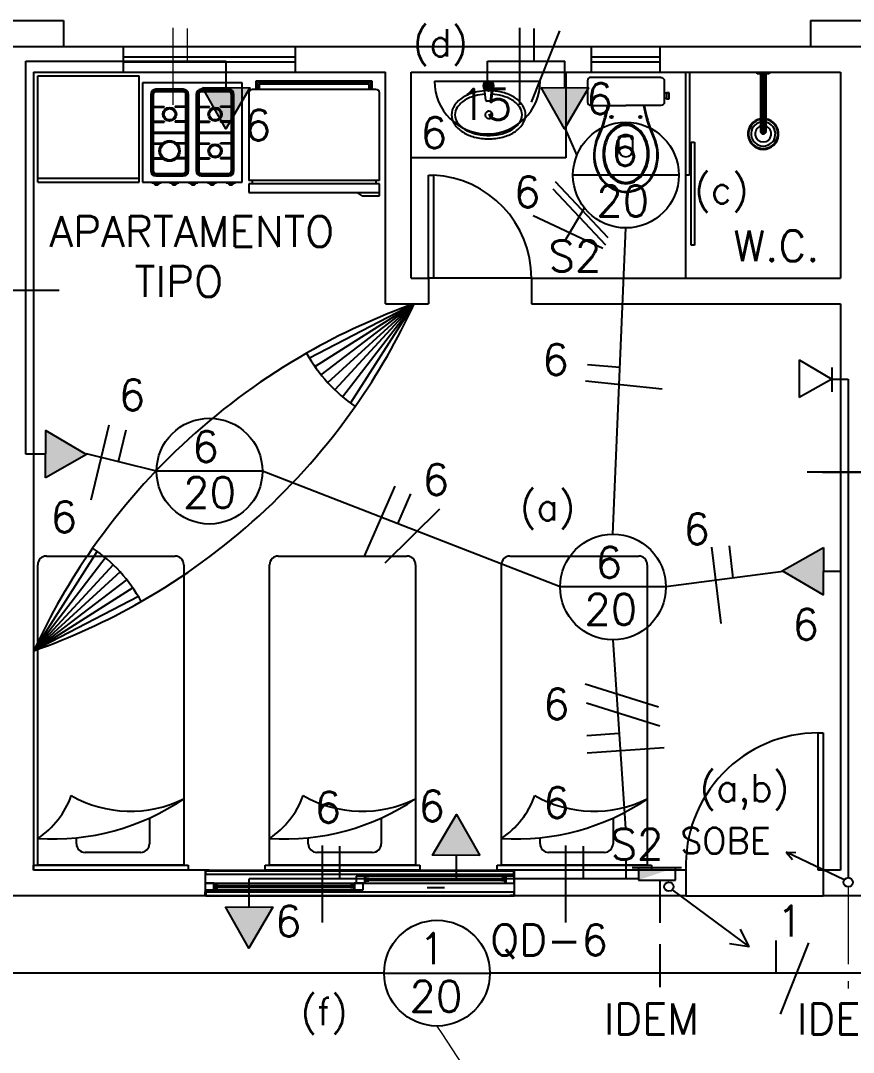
# Model space of a CAD drawing. Extents: x 1.6 to 100.8, y -3.3 to 55.9.
# Drawn here: x 71.61 to 76.46, y 43.85 to 49.86 of the extents above; entities that cross this region are included whole.
import ezdxf

# ---------------------------------------------------------------- set-up
doc = ezdxf.new("R2010")
doc.units = 0
doc.header["$MEASUREMENT"] = 0
doc.linetypes.add('CENTER2', pattern=[1.125, 0.75, -0.125, 0.125, -0.125])
doc.linetypes.add('HIDDEN', pattern=[0.375, 0.25, -0.125])
doc.layers.get('0').update_dxf_attribs({"linetype": 'CONTINUOUS'})
for name, color, linetype in [('2-MATERIAIS', 2, 'CONTINUOUS'), ('FIACAO', 6, 'CONTINUOUS'), ('QUADROS', 30, 'CONTINUOUS'), ('Texto', 2, 'CONTINUOUS'), ('Tub_Eletr_parede', 3, 'CONTINUOUS'), ('Tub_Eletr_piso', 3, 'HIDDEN'), ('Tub_Tel_parede', 230, 'CONTINUOUS'), ('Tub_Tel_piso', 230, 'HIDDEN')]:
    doc.layers.add(name, color=color, linetype=linetype)
doc.styles.add('ROMANS', font='romans.shx')
doc.styles.add('TXT_TEXTO', font='ROMANS.shx')

# ---------------------------------------------------------------- blocks, each defined once
blk = doc.blocks.new('QF')
at = {"layer": 'QUADROS'}
for p, q in [((0.05, 0.2), (0.05, -0.2)), ((-0.05, -0.15), (-0.05, 0.15)), ((-0.05, 0.15), (0.05, 0.15)), ((0.05, -0.15), (-0.05, -0.15))]:
    blk.add_line(p, q, dxfattribs=at)
blk.add_solid([(-0.05, -0.15), (0.05, 0.15), (0.05, -0.15)], dxfattribs=at)

msp = doc.modelspace()

# ---------------------------------------------------------------- linework, layer by layer
at = {"color": 8, "linetype": 'Continuous', "ltscale": 0.5}
for p, q in [((71.3561, 49.8569), (71.8561, 49.8569)), ((71.8561, 49.8569), (71.8561, 49.7069)), ((76.2061, 49.8569), (76.2061, 49.7069)), ((76.2061, 49.8569), (76.7061, 49.8569)), ((70.8564, 49.7069), (72.2061, 49.7069)), ((72.2061, 49.7069), (73.2061, 49.7069)), ((72.2061, 49.5569), (72.2061, 49.7069)), ((73.2061, 49.7069), (74.9311, 49.7069)), ((73.2061, 49.5569), (73.2061, 49.7069)), ((74.9311, 49.7069), (75.3311, 49.7069)), ((74.9311, 49.5569), (74.9311, 49.7069)), ((75.3311, 49.7069), (77.5811, 49.7069)), ((75.3311, 49.5569), (75.3311, 49.7069)), ((72.2061, 49.6469), (73.2061, 49.6469)), ((72.2061, 49.6169), (73.2061, 49.6169)), ((74.9311, 49.6469), (75.3311, 49.6469)), ((74.9311, 49.6169), (75.3311, 49.6169)), ((71.6811, 49.5569), (71.6811, 44.9069)), ((71.6811, 49.5569), (72.2061, 49.5569)), ((71.7064, 49.5361), (72.2963, 49.5361)), ((71.7064, 48.9149), (71.7064, 49.5361)), ((72.2061, 49.5569), (73.2061, 49.5569)), ((72.2963, 48.9149), (72.2963, 49.5361)), ((73.2061, 49.5569), (73.7311, 49.5569)), ((73.7311, 48.2069), (73.7311, 49.5569)), ((73.8811, 49.5569), (74.9311, 49.5569)), ((73.8811, 48.3569), (73.8811, 49.5569)), ((73.8811, 49.0569), (73.8811, 49.5569)), ((73.8811, 49.5569), (74.7811, 49.5569)), ((74.7811, 49.5569), (74.7811, 49.0569)), ((74.9311, 49.5569), (75.3311, 49.5569)), ((75.3311, 49.5569), (76.3811, 49.5569)), ((75.4811, 48.3569), (75.4811, 49.5569)), ((75.4811, 48.9569), (75.4811, 49.5569)), ((75.4811, 49.5569), (75.5011, 49.5569)), ((75.5011, 49.5569), (75.5011, 48.9569)), ((75.8961, 49.5469), (75.8961, 49.5569)), ((75.8961, 49.5569), (75.9661, 49.5569)), ((75.9661, 49.5469), (75.8961, 49.5469)), ((75.8975, 49.5469), (75.8975, 49.5569)), ((75.9001, 49.5469), (75.9001, 49.5569)), ((75.9045, 49.5469), (75.9045, 49.5569)), ((75.9115, 49.5469), (75.9115, 49.5569)), ((75.9161, 49.5469), (75.9161, 49.2119)), ((75.9168, 49.5469), (75.9168, 49.2073)), ((75.9184, 49.5469), (75.9184, 49.204)), ((75.9215, 49.5469), (75.9215, 49.2004)), ((75.9225, 49.5469), (75.9225, 49.5569)), ((75.9267, 49.5469), (75.9267, 49.1976)), ((75.9355, 49.5469), (75.9355, 49.1976)), ((75.9397, 49.5469), (75.9397, 49.5569)), ((75.9407, 49.5469), (75.9407, 49.2004)), ((75.9438, 49.5469), (75.9438, 49.204)), ((75.9454, 49.5469), (75.9454, 49.2073)), ((75.9461, 49.5469), (75.9461, 49.2119)), ((75.9507, 49.5469), (75.9507, 49.5569)), ((75.9577, 49.5469), (75.9577, 49.5569)), ((75.9621, 49.5469), (75.9621, 49.5569)), ((75.9647, 49.5469), (75.9647, 49.5569)), ((75.9661, 49.5569), (75.9661, 49.5469)), ((76.3811, 49.5569), (76.3811, 48.3569)), ((72.316, 49.4952, 0.4), (72.316, 48.9152, 0.4)), ((72.896, 49.4952, 0.4), (72.316, 49.4952, 0.4)), ((72.896, 48.9152, 0.4), (72.896, 49.4952, 0.4)), ((73.6543, 49.5051, -0.1), (72.9766, 49.5051, -0.1)), ((72.9766, 49.5051, -0.1), (72.9766, 49.4562, -0.1)), ((73.6454, 49.4962, -0.1), (72.9854, 49.4962, -0.1)), ((72.9854, 49.4962, -0.1), (72.9854, 49.4562, -0.1)), ((73.6354, 49.4861, -0.1), (72.9955, 49.4861, -0.1)), ((72.9955, 49.4861, -0.1), (72.9955, 49.4562, -0.1)), ((73.6354, 49.4562, -0.1), (73.6354, 49.4861, -0.1)), ((73.6454, 49.4562, -0.1), (73.6454, 49.4962, -0.1)), ((73.6543, 49.4562, -0.1), (73.6543, 49.5051, -0.1)), ((74.9096, 49.514), (74.9081, 49.5061)), ((74.9081, 49.5061), (74.9081, 49.3823)), ((74.9138, 49.5204), (74.9096, 49.514)), ((74.9196, 49.5247), (74.9138, 49.5204)), ((74.9274, 49.5262), (74.9196, 49.5247)), ((75.3348, 49.5262), (74.9274, 49.5262)), ((74.9274, 49.5262), (74.9274, 49.5262)), ((75.3348, 49.5262), (75.3348, 49.5262)), ((75.3348, 49.5262), (75.3426, 49.5247)), ((75.3426, 49.5247), (75.3491, 49.5204)), ((75.3491, 49.5204), (75.3534, 49.514)), ((75.3534, 49.514), (75.3548, 49.5061)), ((75.3548, 49.5061), (75.3548, 49.3823)), ((72.3635, 49.4269, 0.4), (72.3635, 48.9819, 0.4)), ((72.3735, 49.4269, 0.4), (72.3735, 48.9819, 0.4)), ((72.3785, 49.4269, 0.4), (72.3785, 48.9819, 0.4)), ((72.5535, 49.4569, 0.4), (72.3935, 49.4569, 0.4)), ((72.5535, 49.4469, 0.4), (72.3935, 49.4469, 0.4)), ((72.5535, 49.4419, 0.4), (72.3935, 49.4419, 0.4)), ((72.5685, 48.9819, 0.4), (72.5685, 49.4269, 0.4)), ((72.5735, 48.9819, 0.4), (72.5735, 49.4269, 0.4)), ((72.5835, 48.9819, 0.4), (72.5835, 49.4269, 0.4)), ((72.6285, 49.4269, 0.4), (72.6285, 48.9819, 0.4)), ((72.6385, 49.4269, 0.4), (72.6385, 48.9819, 0.4)), ((72.6435, 49.4269, 0.4), (72.6435, 48.9819, 0.4)), ((72.8185, 49.4569, 0.4), (72.6585, 49.4569, 0.4)), ((72.8185, 49.4469, 0.4), (72.6585, 49.4469, 0.4)), ((72.8185, 49.4419, 0.4), (72.6585, 49.4419, 0.4)), ((72.8335, 48.9819, 0.4), (72.8335, 49.4269, 0.4)), ((72.8385, 48.9819, 0.4), (72.8385, 49.4269, 0.4)), ((72.8485, 48.9819, 0.4), (72.8485, 49.4269, 0.4)), ((72.9354, 49.4362), (72.9354, 48.9262)), ((73.6754, 49.4562), (72.9554, 49.4562)), ((73.6954, 48.9262), (73.6954, 49.4362)), ((74.3154, 49.3944), (74.3071, 49.459)), ((74.3564, 49.4608), (74.3467, 49.3942)), ((75.3677, 49.4338), (75.3548, 49.4338)), ((75.3827, 49.4367), (75.3677, 49.4367)), ((75.3677, 49.4367), (75.3677, 49.4338)), ((75.3677, 49.4338), (75.3677, 49.4038)), ((75.3827, 49.4188), (75.3827, 49.4367)), ((75.3827, 49.4009), (75.3827, 49.4188)), ((72.3785, 49.3569, 0.4), (72.4411, 49.3569, 0.4)), ((72.4411, 49.3519, 0.4), (72.4411, 49.3569, 0.4)), ((72.5058, 49.3519, 0.4), (72.5058, 49.3569, 0.4)), ((72.5685, 49.3569, 0.4), (72.5058, 49.3569, 0.4)), ((72.6435, 49.3569, 0.4), (72.7061, 49.3569, 0.4)), ((72.7061, 49.3519, 0.4), (72.7061, 49.3569, 0.4)), ((72.7708, 49.3519, 0.4), (72.7708, 49.3569, 0.4)), ((72.8335, 49.3569, 0.4), (72.7708, 49.3569, 0.4)), ((74.3388, 49.387), (74.3234, 49.3869)), ((74.9081, 49.3823), (74.9081, 49.3823)), ((74.9081, 49.3823), (74.9096, 49.3744)), ((74.9096, 49.3744), (74.9138, 49.368)), ((74.9138, 49.368), (74.9196, 49.3637)), ((74.9196, 49.3637), (74.9274, 49.3622)), ((74.9274, 49.3622), (75.1315, 49.3622)), ((75.0291, 49.3615), (75.0293, 49.3622)), ((75.0291, 49.3615), (75.0291, 49.3615)), ((75.3348, 49.3622), (75.1315, 49.3622)), ((75.2338, 49.3615), (75.2336, 49.3622)), ((75.2338, 49.3615), (75.2338, 49.3615)), ((75.3426, 49.3637), (75.3348, 49.3622)), ((75.3491, 49.368), (75.3426, 49.3637)), ((75.3534, 49.3744), (75.3491, 49.368)), ((75.3548, 49.3823), (75.3534, 49.3744)), ((75.3677, 49.4038), (75.3548, 49.4038)), ((75.3548, 49.3823), (75.3548, 49.3823)), ((75.3677, 49.4009), (75.3677, 49.4038)), ((75.3677, 49.4009), (75.3827, 49.4009)), ((72.3785, 49.3519, 0.4), (72.4411, 49.3519, 0.4)), ((72.5685, 49.3519, 0.4), (72.5058, 49.3519, 0.4)), ((72.6435, 49.3519, 0.4), (72.7061, 49.3519, 0.4)), ((72.8335, 49.3519, 0.4), (72.7708, 49.3519, 0.4)), ((72.3785, 49.2705, 0.4), (72.4411, 49.2705, 0.4)), ((72.3785, 49.2655, 0.4), (72.4411, 49.2655, 0.4)), ((72.4411, 49.2705, 0.4), (72.4411, 49.2655, 0.4)), ((72.5685, 49.2705, 0.4), (72.5058, 49.2705, 0.4)), ((72.5058, 49.2705, 0.4), (72.5058, 49.2655, 0.4)), ((72.5685, 49.2655, 0.4), (72.5058, 49.2655, 0.4)), ((72.6435, 49.2705, 0.4), (72.7061, 49.2705, 0.4)), ((72.6435, 49.2655, 0.4), (72.7061, 49.2655, 0.4)), ((72.7061, 49.2705, 0.4), (72.7061, 49.2655, 0.4)), ((72.7708, 49.2705, 0.4), (72.7708, 49.2655, 0.4)), ((72.8335, 49.2705, 0.4), (72.7708, 49.2705, 0.4)), ((72.8335, 49.2655, 0.4), (72.7708, 49.2655, 0.4)), ((72.3785, 49.2069, 0.4), (72.5685, 49.2069, 0.4)), ((72.3785, 49.2019, 0.4), (72.5685, 49.2019, 0.4)), ((72.6435, 49.2069, 0.4), (72.8335, 49.2069, 0.4)), ((72.6435, 49.2019, 0.4), (72.8335, 49.2019, 0.4)), ((75.0907, 49.1038), (75.0907, 49.1811)), ((75.0907, 49.1811), (75.1315, 49.1811)), ((75.1715, 49.1811), (75.1307, 49.1811)), ((75.1715, 49.1038), (75.1715, 49.1811)), ((72.3785, 49.1434, 0.4), (72.4411, 49.1434, 0.4)), ((72.3785, 49.1384, 0.4), (72.4411, 49.1384, 0.4)), ((72.4411, 49.1384, 0.4), (72.4411, 49.1434, 0.4)), ((72.5058, 49.1384, 0.4), (72.5058, 49.1434, 0.4)), ((72.5685, 49.1434, 0.4), (72.5058, 49.1434, 0.4)), ((72.5685, 49.1384, 0.4), (72.5058, 49.1384, 0.4)), ((72.6435, 49.1434, 0.4), (72.7061, 49.1434, 0.4)), ((72.6435, 49.1384, 0.4), (72.7061, 49.1384, 0.4)), ((72.7061, 49.1384, 0.4), (72.7061, 49.1434, 0.4)), ((72.7708, 49.1384, 0.4), (72.7708, 49.1434, 0.4)), ((72.8335, 49.1434, 0.4), (72.7708, 49.1434, 0.4)), ((72.8335, 49.1384, 0.4), (72.7708, 49.1384, 0.4)), ((75.5111, 48.5481), (75.5111, 49.1481)), ((75.5111, 49.1481), (75.5311, 49.1481)), ((75.5311, 49.1481), (75.5311, 48.5481)), ((72.3785, 49.0569, 0.4), (72.4411, 49.0569, 0.4)), ((72.4411, 49.0569, 0.4), (72.4411, 49.0519, 0.4)), ((72.5685, 49.0569, 0.4), (72.5058, 49.0569, 0.4)), ((72.5058, 49.0569, 0.4), (72.5058, 49.0519, 0.4)), ((72.6435, 49.0569, 0.4), (72.7061, 49.0569, 0.4)), ((72.7061, 49.0569, 0.4), (72.7061, 49.0519, 0.4)), ((72.7708, 49.0569, 0.4), (72.7708, 49.0519, 0.4)), ((72.8335, 49.0569, 0.4), (72.7708, 49.0569, 0.4)), ((74.7811, 49.0569), (73.8811, 49.0569)), ((72.3785, 49.0519, 0.4), (72.4411, 49.0519, 0.4)), ((72.5685, 49.0519, 0.4), (72.5058, 49.0519, 0.4)), ((72.6435, 49.0519, 0.4), (72.7061, 49.0519, 0.4)), ((72.8335, 49.0519, 0.4), (72.7708, 49.0519, 0.4)), ((71.7064, 48.9387), (72.2963, 48.9387)), ((72.3935, 48.9669, 0.4), (72.5535, 48.9669, 0.4)), ((72.3935, 48.9619, 0.4), (72.5535, 48.9619, 0.4)), ((72.3935, 48.9519, 0.4), (72.5535, 48.9519, 0.4)), ((72.6585, 48.9669, 0.4), (72.8185, 48.9669, 0.4)), ((72.6585, 48.9619, 0.4), (72.8185, 48.9619, 0.4)), ((72.6585, 48.9519, 0.4), (72.8185, 48.9519, 0.4)), ((73.9811, 48.3569), (73.9811, 48.9569)), ((73.9811, 48.9569), (74.0111, 48.9569)), ((74.0111, 48.9569), (74.0111, 48.3569)), ((75.5011, 48.9569), (75.4811, 48.9569)), ((71.7064, 48.9149), (72.2963, 48.9149)), ((72.316, 48.9152, 0.4), (72.896, 48.9152, 0.4)), ((72.3708, 48.911, 0.4), (72.4247, 48.911, 0.4)), ((72.3812, 48.9088, 0.4), (72.3901, 48.8999, 0.4)), ((72.4143, 48.9088, 0.4), (72.3812, 48.9088, 0.4)), ((72.3901, 48.8999, 0.4), (72.4056, 48.8999, 0.4)), ((72.4056, 48.8999, 0.4), (72.4143, 48.9088, 0.4)), ((72.4736, 48.911, 0.4), (72.5274, 48.911, 0.4)), ((72.4839, 48.9088, 0.4), (72.4929, 48.8999, 0.4)), ((72.517, 48.9088, 0.4), (72.4839, 48.9088, 0.4)), ((72.4929, 48.8999, 0.4), (72.5084, 48.8999, 0.4)), ((72.5084, 48.8999, 0.4), (72.517, 48.9088, 0.4)), ((72.5836, 48.911, 0.4), (72.6374, 48.911, 0.4)), ((72.5939, 48.9088, 0.4), (72.6029, 48.8999, 0.4)), ((72.627, 48.9088, 0.4), (72.5939, 48.9088, 0.4)), ((72.6029, 48.8999, 0.4), (72.6184, 48.8999, 0.4)), ((72.6184, 48.8999, 0.4), (72.627, 48.9088, 0.4)), ((72.6936, 48.911, 0.4), (72.7474, 48.911, 0.4)), ((72.7039, 48.9088, 0.4), (72.7129, 48.8999, 0.4)), ((72.737, 48.9088, 0.4), (72.7039, 48.9088, 0.4)), ((72.7129, 48.8999, 0.4), (72.7284, 48.8999, 0.4)), ((72.7284, 48.8999, 0.4), (72.737, 48.9088, 0.4)), ((72.8036, 48.911, 0.4), (72.8574, 48.911, 0.4)), ((72.8139, 48.9088, 0.4), (72.8229, 48.8999, 0.4)), ((72.847, 48.9088, 0.4), (72.8139, 48.9088, 0.4)), ((72.8229, 48.8999, 0.4), (72.8384, 48.8999, 0.4)), ((72.8384, 48.8999, 0.4), (72.847, 48.9088, 0.4)), ((73.6954, 48.9262), (72.9354, 48.9262)), ((73.6954, 48.9062), (72.9354, 48.9062)), ((72.9354, 48.9062), (72.9354, 48.8562)), ((72.9554, 48.9262), (72.9554, 48.9062)), ((73.6754, 48.9262), (73.6754, 48.9062)), ((73.6954, 48.8362), (73.6954, 48.9062)), ((72.9354, 48.8562), (73.6954, 48.8562)), ((73.5954, 48.8362), (73.5654, 48.8562)), ((73.5954, 48.8362), (73.6954, 48.8362)), ((75.5311, 48.5481), (75.5111, 48.5481)), ((73.8811, 48.3569), (73.9811, 48.3569)), ((74.5811, 48.3569), (73.9811, 48.3569)), ((73.9811, 48.3569), (73.9811, 48.2069)), ((74.0111, 48.3569), (73.9811, 48.3569)), ((74.5811, 48.3569), (76.3811, 48.3569)), ((74.5811, 48.3569), (74.5811, 48.2069)), ((73.8984, 48.2069), (73.2886, 47.8912)), ((73.8984, 48.2069), (73.3212, 47.841)), ((73.3562, 47.7927), (73.8984, 48.2069)), ((73.3948, 47.7475), (73.8984, 48.2069)), ((73.8984, 48.2069), (73.4367, 47.7053)), ((73.4807, 47.6651), (73.8984, 48.2069)), ((73.5279, 47.6282), (73.8984, 48.2069)), ((73.7311, 48.2069), (73.9811, 48.2069)), ((74.5811, 48.2069), (76.3811, 48.2069)), ((76.3811, 48.2069), (76.3811, 44.9069)), ((71.6821, 46.185), (72.0523, 46.7633)), ((71.6821, 46.185), (72.0993, 46.7262)), ((71.7561, 46.7369), (72.5061, 46.7369)), ((73.1061, 46.7369), (73.8561, 46.7369)), ((74.4561, 46.7369), (75.2061, 46.7369)), ((72.1442, 46.687), (71.6821, 46.185)), ((71.7061, 44.9369), (71.7061, 46.6869)), ((72.5561, 46.6869), (72.5561, 44.9369)), ((73.0561, 44.9369), (73.0561, 46.6869)), ((73.9061, 46.6869), (73.9061, 44.9369)), ((74.4061, 44.9369), (74.4061, 46.6869)), ((75.2561, 46.6869), (75.2561, 44.9369)), ((72.1857, 46.6444), (71.6821, 46.185)), ((71.6821, 46.185), (72.2238, 46.5988)), ((72.2599, 46.5513), (71.6821, 46.185)), ((72.2923, 46.5009), (71.6821, 46.185)), ((76.2511, 44.9069), (76.2511, 45.7069)), ((76.2511, 45.7069), (76.2811, 45.7069)), ((76.2811, 45.7069), (76.2811, 44.9069)), ((72.3562, 45.2039), (72.3562, 45.0608)), ((73.7062, 45.2039), (73.7062, 45.0608)), ((75.0562, 45.2039), (75.0562, 45.0608)), ((71.9313, 45.0608), (71.9313, 45.0962)), ((73.2813, 45.0608), (73.2813, 45.0962)), ((74.6313, 45.0608), (74.6313, 45.0962)), ((72.3062, 45.0108), (71.9813, 45.0108)), ((73.6562, 45.0108), (73.3313, 45.0108)), ((75.0062, 45.0108), (74.6813, 45.0108)), ((71.6811, 44.9069), (71.6811, 44.9369)), ((71.6811, 44.9369), (72.5811, 44.9369)), ((72.6811, 44.9069), (71.6811, 44.9069)), ((72.5811, 44.9069), (71.6811, 44.9069)), ((72.5561, 44.9369), (71.7061, 44.9369)), ((72.5811, 44.9369), (72.5811, 44.9069)), ((72.6811, 44.9069), (72.6811, 44.7569)), ((72.6811, 44.9069), (74.4781, 44.9069)), ((72.7041, 44.9069), (72.6811, 44.9069)), ((72.6811, 44.9069), (72.6811, 44.8839)), ((72.7041, 44.9039), (72.7041, 44.9069)), ((73.0311, 44.9069), (73.0311, 44.9369)), ((73.0311, 44.9369), (73.9311, 44.9369)), ((73.9311, 44.9069), (73.0311, 44.9069)), ((73.9061, 44.9369), (73.0561, 44.9369)), ((73.9311, 44.9369), (73.9311, 44.9069)), ((74.3811, 44.9069), (74.3811, 44.9369)), ((74.3811, 44.9369), (75.2811, 44.9369)), ((75.2811, 44.9069), (74.3811, 44.9069)), ((75.2561, 44.9369), (74.4061, 44.9369)), ((74.4581, 44.9039), (74.4581, 44.9069)), ((74.4581, 44.9069), (74.4811, 44.9069)), ((75.4811, 44.9069), (74.4811, 44.9069)), ((74.4811, 44.9069), (74.4811, 44.7569)), ((74.4811, 44.9069), (74.4811, 44.8839)), ((75.2811, 44.9369), (75.2811, 44.9069)), ((75.4811, 44.9069), (75.4811, 44.7569)), ((76.2811, 44.9069), (76.2511, 44.9069)), ((76.2811, 44.9069), (76.2811, 44.7569)), ((76.3811, 44.9069), (76.2811, 44.9069)), ((72.6811, 44.8839), (72.6841, 44.8839)), ((72.6841, 44.9039), (74.4781, 44.9039)), ((72.6841, 44.8839), (72.6841, 44.9039)), ((72.6841, 44.9039), (72.7041, 44.9039)), ((72.6841, 44.8839), (74.4781, 44.8839)), ((73.1615, 44.8577), (73.2115, 44.8577)), ((73.2115, 44.8577), (73.2615, 44.8577)), ((74.4811, 44.8719), (73.5611, 44.8719)), ((73.6111, 44.8719), (73.5611, 44.8719)), ((73.5611, 44.8719), (73.5611, 44.8319)), ((73.6111, 44.8719), (73.6141, 44.8719)), ((73.6111, 44.8569), (73.6111, 44.8719)), ((73.6111, 44.8319), (73.6111, 44.8719)), ((73.6341, 44.8569), (73.6111, 44.8569)), ((73.6111, 44.8469), (73.6111, 44.8569)), ((73.6111, 44.8569), (74.4311, 44.8569)), ((73.6341, 44.8469), (73.6111, 44.8469)), ((73.6111, 44.8469), (73.6111, 44.8319)), ((74.4311, 44.8469), (73.6111, 44.8469)), ((73.6141, 44.8719), (73.6141, 44.8599)), ((73.6141, 44.8599), (73.6341, 44.8599)), ((73.6341, 44.8599), (73.6341, 44.8569)), ((73.6341, 44.8439), (73.6341, 44.8469)), ((74.4281, 44.8599), (74.4081, 44.8599)), ((74.4081, 44.8599), (74.4081, 44.8569)), ((74.4081, 44.8569), (74.4311, 44.8569)), ((74.4081, 44.8439), (74.4081, 44.8469)), ((74.4081, 44.8469), (74.4311, 44.8469)), ((74.4311, 44.8719), (74.4281, 44.8719)), ((74.4281, 44.8719), (74.4281, 44.8599)), ((74.4311, 44.8569), (74.4311, 44.8719)), ((74.4811, 44.8719), (74.4311, 44.8719)), ((74.4311, 44.8719), (74.4311, 44.8319)), ((74.4311, 44.8569), (74.4311, 44.8469)), ((74.4311, 44.8469), (74.4311, 44.8319)), ((74.4781, 44.9039), (74.4581, 44.9039)), ((74.4781, 44.8839), (74.4781, 44.9039)), ((74.4811, 44.8839), (74.4781, 44.8839)), ((74.4811, 44.8319), (74.4811, 44.8719)), ((72.6811, 44.8319), (74.4811, 44.8319)), ((72.7311, 44.8319), (72.6811, 44.8319)), ((72.6811, 44.8319), (72.6811, 44.7919)), ((72.6811, 44.7919), (73.6011, 44.7919)), ((72.6811, 44.7919), (72.7311, 44.7919)), ((72.7311, 44.8319), (72.7341, 44.8319)), ((72.7311, 44.8169), (72.7311, 44.8319)), ((72.7311, 44.7919), (72.7311, 44.8319)), ((72.7311, 44.8069), (72.7311, 44.8169)), ((72.7311, 44.8169), (73.5511, 44.8169)), ((72.7541, 44.8169), (72.7311, 44.8169)), ((73.5511, 44.8069), (72.7311, 44.8069)), ((72.7541, 44.8069), (72.7311, 44.8069)), ((72.7311, 44.8069), (72.7311, 44.7919)), ((72.7311, 44.7919), (72.7341, 44.7919)), ((72.7341, 44.8319), (72.7341, 44.8199)), ((72.7341, 44.8199), (72.7541, 44.8199)), ((72.7341, 44.7919), (72.7341, 44.8039)), ((72.7341, 44.8039), (72.7541, 44.8039)), ((72.7541, 44.8199), (72.7541, 44.8169)), ((72.7541, 44.8039), (72.7541, 44.8069)), ((73.5481, 44.8199), (73.5281, 44.8199)), ((73.5281, 44.8199), (73.5281, 44.8169)), ((73.5281, 44.8169), (73.5511, 44.8169)), ((73.5281, 44.8039), (73.5281, 44.8069)), ((73.5281, 44.8069), (73.5511, 44.8069)), ((73.5481, 44.8039), (73.5281, 44.8039)), ((73.5511, 44.8319), (73.5481, 44.8319)), ((73.5481, 44.8319), (73.5481, 44.8199)), ((73.5481, 44.7919), (73.5481, 44.8039)), ((73.5511, 44.7919), (73.5481, 44.7919)), ((73.5511, 44.8169), (73.5511, 44.8319)), ((73.6011, 44.8319), (73.5511, 44.8319)), ((73.5511, 44.8319), (73.5511, 44.7919)), ((73.5511, 44.8169), (73.5511, 44.8069)), ((73.5511, 44.8069), (73.5511, 44.7919)), ((73.5511, 44.7919), (73.6011, 44.7919)), ((73.5611, 44.8319), (73.6111, 44.8319)), ((73.6011, 44.7919), (73.6011, 44.8319)), ((73.6111, 44.8319), (73.6141, 44.8319)), ((73.6141, 44.8319), (73.6141, 44.8439)), ((73.6141, 44.8439), (73.6341, 44.8439)), ((74.0247, 44.805), (73.9747, 44.805)), ((74.0747, 44.805), (74.0247, 44.805)), ((74.4281, 44.8439), (74.4081, 44.8439)), ((74.4281, 44.8319), (74.4281, 44.8439)), ((74.4311, 44.8319), (74.4281, 44.8319)), ((74.4311, 44.8319), (74.4811, 44.8319)), ((72.6811, 44.7569), (70.5311, 44.7569)), ((72.6811, 44.7799), (72.6841, 44.7799)), ((72.6811, 44.7569), (72.6811, 44.7799)), ((72.7041, 44.7569), (72.6811, 44.7569)), ((72.6841, 44.7799), (74.4781, 44.7799)), ((72.6841, 44.7799), (72.6841, 44.7599)), ((72.6841, 44.7599), (74.4781, 44.7599)), ((72.6841, 44.7599), (72.7041, 44.7599)), ((72.6841, 44.7569), (74.4781, 44.7569)), ((72.7041, 44.7599), (72.7041, 44.7569)), ((74.4781, 44.7599), (74.4581, 44.7599)), ((74.4581, 44.7599), (74.4581, 44.7569)), ((74.4581, 44.7569), (74.4811, 44.7569)), ((74.4811, 44.7799), (74.4781, 44.7799)), ((74.4781, 44.7799), (74.4781, 44.7599)), ((74.4811, 44.7569), (74.4811, 44.7799)), ((75.4811, 44.7569), (74.4811, 44.7569)), ((75.4811, 44.7569), (76.2811, 44.7569)), ((76.6311, 44.7569), (76.2811, 44.7569))]:
    msp.add_line(p, q, dxfattribs=at)
for centre, radius in [((74.3311, 49.4769), 0.03), ((74.3311, 49.4769), 0.0261), ((74.3311, 49.4769), 0.0151), ((74.3311, 49.4769), 0.00444), ((72.4735, 49.3112, 0.4), 0.04), ((72.4735, 49.3112, 0.4), 0.033), ((72.7385, 49.3112, 0.4), 0.04), ((72.7385, 49.3112, 0.4), 0.033), ((75.047, 49.2953), 0.00752), ((75.2152, 49.2953), 0.00752), ((72.4735, 49.0976, 0.4), 0.06), ((72.4735, 49.0976, 0.4), 0.053), ((72.7385, 49.0976, 0.4), 0.04), ((72.7385, 49.0976, 0.4), 0.033)]:
    msp.add_circle(centre, radius, dxfattribs=at)
for centre, radius, start, end in [((74.305, 49.492), 0.0151, 270, 30), ((74.305, 49.4619), 0.0151, 330, 90), ((74.3311, 49.507), 0.0151, 210, 330), ((74.3572, 49.492), 0.0151, 150, 270), ((74.3572, 49.4619), 0.0151, 90, 210), ((72.3935, 49.4269, 0.4), 0.03, 90, 180), ((72.3935, 49.4269, 0.4), 0.02, 90, 180), ((72.3935, 49.4269, 0.4), 0.015, 90, 180), ((72.5535, 49.4269, 0.4), 0.03, 0, 90), ((72.5535, 49.4269, 0.4), 0.02, 0, 90), ((72.5535, 49.4269, 0.4), 0.015, 0, 90), ((72.6585, 49.4269, 0.4), 0.03, 90, 180), ((72.6585, 49.4269, 0.4), 0.02, 90, 180), ((72.6585, 49.4269, 0.4), 0.015, 90, 180), ((72.8185, 49.4269, 0.4), 0.03, 0, 90), ((72.8185, 49.4269, 0.4), 0.02, 360, 90), ((72.8185, 49.4269, 0.4), 0.015, 360, 90), ((72.9554, 49.4362), 0.02, 90, 180), ((73.6754, 49.4362), 0.02, 0, 90), ((74.3066, 49.208), 0.2372, 104.24882, 121.51159), ((74.3066, 49.208), 0.2172, 104.24882, 121.51159), ((74.3339, 49.0986), 0.3499, 94.15409, 104.16286), ((74.3315, 49.1103), 0.318, 93.66521, 104.24882), ((74.3311, 49.4468), 0.0151, 30, 150), ((74.3265, 49.0864), 0.3423, 75.93128, 85.79519), ((74.3292, 49.0995), 0.3489, 75.83067, 85.84987), ((74.3563, 49.208), 0.2172, 58.48841, 75.75118), ((74.3563, 49.208), 0.2372, 58.48841, 75.75118), ((74.2116, 49.3083), 0.0957, 145.95593, 180), ((74.2688, 49.2696), 0.1648, 121.51159, 145.95593), ((74.2688, 49.2696), 0.1448, 121.51159, 145.95593), ((74.3234, 49.3949), 0.008, 184.12746, 270.03066), ((74.3388, 49.395), 0.008, 270.03066, 354.76882), ((74.3941, 49.2696), 0.1448, 34.04407, 58.48841), ((74.3941, 49.2696), 0.1648, 34.04407, 58.48841), ((74.4513, 49.3083), 0.0957, 0, 34.04407), ((74.2731, 49.4926), 0.7626, 339.69088, 350.16298), ((74.2731, 49.4926), 0.7673, 339.69088, 350.16298), ((75.9899, 49.4926), 0.7673, 189.83702, 200.30912), ((75.9899, 49.4926), 0.7626, 189.83702, 200.30912), ((74.2116, 49.3083), 0.0957, 180, 214.04407), ((74.2116, 49.3083), 0.0757, 145.95593, 180), ((74.2116, 49.3083), 0.0757, 180, 214.04407), ((74.3331, 49.3078), 0.0218, 40.76603, 220.76603), ((74.3331, 49.3078), 0.0218, 220.76603, 40.76603), ((74.4513, 49.3083), 0.0757, 360, 34.04407), ((74.4513, 49.3083), 0.0757, 325.95593, 0), ((74.4513, 49.3083), 0.0957, 325.95593, 0), ((74.2688, 49.347), 0.1648, 214.04407, 238.48841), ((74.2688, 49.347), 0.1448, 214.04407, 238.48841), ((74.3941, 49.347), 0.1448, 301.51159, 325.95593), ((74.3941, 49.347), 0.1648, 301.51159, 325.95593), ((75.1498, 49.1168), 0.142, 118.37615, 142.51776), ((75.1315, 49.1508), 0.1034, 90, 118.37615), ((75.1315, 49.1494), 0.0966, 90, 118.37615), ((75.1315, 49.1508), 0.1034, 61.62385, 90), ((75.1315, 49.1494), 0.0966, 61.62385, 90), ((75.1131, 49.1168), 0.142, 37.48224, 61.62385), ((75.9311, 49.1969), 0.09, 99.59407, 80.40593), ((75.9311, 49.1969), 0.0854, 100.80692, 79.19308), ((75.9311, 49.1969), 0.0709, 102.20911, 77.79089), ((75.9311, 49.1969), 0.0469, 108.64821, 71.35179), ((74.3066, 49.4086), 0.2372, 238.48841, 255.75118), ((74.3066, 49.4086), 0.2172, 238.48841, 255.75118), ((74.3315, 49.5064), 0.338, 255.75118, 270), ((74.3315, 49.5064), 0.318, 255.75118, 270), ((74.3315, 49.5064), 0.318, 270, 284.24882), ((74.3315, 49.5064), 0.338, 270, 284.24882), ((74.3563, 49.4086), 0.2172, 284.24882, 301.51159), ((74.3563, 49.4086), 0.2372, 284.24882, 301.51159), ((48.3188, 60.2648), 28.863, 337.3538, 337.51832), ((49.7569, 59.666), 27.3099, 337.35144, 337.52574), ((75.1787, 49.0946), 0.1784, 142.51776, 162.37842), ((75.1778, 49.0944), 0.1702, 142.51776, 162.37842), ((75.1495, 49.1161), 0.1345, 118.37615, 142.51776), ((75.1135, 49.1161), 0.1345, 37.48224, 61.62385), ((75.0852, 49.0944), 0.1702, 17.62158, 37.48224), ((75.0842, 49.0946), 0.1784, 17.62158, 37.48224), ((100.506, 59.666), 27.3099, 202.47426, 202.64856), ((101.9441, 60.2648), 28.863, 202.48168, 202.6462), ((75.9311, 49.2165), 0.0157, 197.12694, 342.87306), ((75.9311, 49.2137), 0.0151, 186.75622, 353.24378), ((75.9311, 49.2273), 0.0215, 225.64197, 314.35803), ((75.9311, 49.2119), 0.015, 180, 0), ((75.199, 49.073), 0.2549, 162.09039, 205.44583), ((75.1952, 49.0728), 0.2467, 161.86702, 205.76246), ((75.2242, 49.0802), 0.2261, 162.37842, 180), ((75.2223, 49.0802), 0.2169, 162.37842, 180), ((75.0406, 49.0802), 0.2169, 0, 17.62158), ((75.0387, 49.0802), 0.2261, 360, 17.62158), ((75.0677, 49.0728), 0.2467, 334.23754, 18.13298), ((75.064, 49.073), 0.2549, 334.55417, 17.90961), ((75.2242, 49.0802), 0.2261, 180, 197.62158), ((75.2223, 49.0802), 0.2169, 180, 197.62158), ((75.1311, 49.1038), 0.0404, 180, 0), ((75.0406, 49.0802), 0.2169, 342.37842, 360), ((75.0387, 49.0802), 0.2261, 342.37842, 0), ((75.1787, 49.0657), 0.1784, 197.62158, 217.48224), ((75.1778, 49.066), 0.1702, 197.62158, 217.48224), ((75.0852, 49.066), 0.1702, 322.51776, 342.37842), ((75.0842, 49.0657), 0.1784, 322.51776, 342.37842), ((72.3935, 48.9819, 0.4), 0.03, 180, 270), ((72.3935, 48.9819, 0.4), 0.02, 180, 270), ((72.3935, 48.9819, 0.4), 0.015, 180, 270), ((72.5535, 48.9819, 0.4), 0.03, 270, 0), ((72.5535, 48.9819, 0.4), 0.02, 270, 360), ((72.5535, 48.9819, 0.4), 0.015, 270, 360), ((72.6585, 48.9819, 0.4), 0.03, 180, 270), ((72.6585, 48.9819, 0.4), 0.02, 180, 270), ((72.6585, 48.9819, 0.4), 0.015, 180, 270), ((72.8185, 48.9819, 0.4), 0.015, 270, 0), ((72.8185, 48.9819, 0.4), 0.02, 270, 0), ((72.8185, 48.9819, 0.4), 0.03, 270, 0), ((73.9803, 48.3569), 0.6008, 0, 87.0624), ((75.1398, 49.046), 0.1898, 205.76246, 267.20811), ((75.1398, 49.046), 0.1851, 205.76246, 267.20811), ((75.1498, 49.0436), 0.142, 217.48224, 241.62385), ((75.1495, 49.0443), 0.1345, 217.48224, 241.62385), ((75.1232, 49.046), 0.1851, 272.79189, 334.23754), ((75.1232, 49.046), 0.1898, 272.79189, 334.23754), ((75.1135, 49.0443), 0.1345, 298.37615, 322.51776), ((75.1131, 49.0436), 0.142, 298.37615, 322.51776), ((75.1315, 49.0096), 0.1034, 241.62385, 270), ((75.1315, 49.011), 0.0966, 241.62385, 270), ((75.1315, 49.011), 0.0966, 270, 298.37615), ((75.1315, 49.0096), 0.1034, 270, 298.37615), ((75.1853, 44.5708), 3.8571, 109.48967, 119.74162), ((70.3952, 49.8211), 3.8571, 325.00847, 335.26043), ((75.1853, 44.5708), 3.8571, 119.74162, 145.00847), ((74.0493, 48.3446), 0.886, 208.649, 236.10109), ((70.3952, 49.8211), 3.8571, 299.74162, 325.00847), ((75.1853, 44.5708), 3.8571, 145.00847, 155.26043), ((71.5312, 46.0473), 0.886, 28.649, 56.10109), ((71.7561, 46.6869), 0.05, 90, 180), ((72.5061, 46.6869), 0.05, 0, 90), ((73.1061, 46.6869), 0.05, 90, 180), ((73.8561, 46.6869), 0.05, 0, 90), ((74.4561, 46.6869), 0.05, 90, 180), ((75.2061, 46.6869), 0.05, 0, 90), ((70.3952, 49.8211), 3.8571, 289.48967, 299.74162), ((76.2511, 44.9364), 0.7706, 90, 182.18938), ((71.4286, 45.5107), 0.502, 303.56918, 340.32601), ((72.2462, 45.9447), 0.6947, 240.22476, 296.49122), ((72.7786, 45.5107), 0.502, 303.56918, 340.32601), ((73.5962, 45.9447), 0.6947, 240.22476, 296.49122), ((74.1286, 45.5107), 0.502, 303.56918, 340.32601), ((74.9462, 45.9447), 0.6947, 240.22476, 296.49122), ((71.796, 46.4437), 1.3543, 266.19577, 304.14544), ((73.146, 46.4437), 1.3543, 266.19577, 304.14544), ((74.496, 46.4437), 1.3543, 266.19577, 304.14544), ((72.3062, 45.2039), 0.05, 360, 7.60287), ((73.6562, 45.2039), 0.05, 360, 7.60287), ((75.0062, 45.2039), 0.05, 360, 7.60287), ((71.9813, 45.0608), 0.05, 180, 270), ((72.3062, 45.0608), 0.05, 270, 0), ((73.3313, 45.0608), 0.05, 180, 270), ((73.6562, 45.0608), 0.05, 270, 0), ((74.6813, 45.0608), 0.05, 180, 270), ((75.0062, 45.0608), 0.05, 270, 0)]:
    msp.add_arc(centre, radius, start, end, dxfattribs=at)
at = {"layer": '2-MATERIAIS', "color": 4}
for p, q in [((72.8035, 49.4656), (72.8035, 49.5656)), ((74.7765, 49.4656), (74.7765, 49.5656)), ((71.751, 47.3307), (71.651, 47.3307)), ((76.2808, 46.6499), (76.3808, 46.6499)), ((74.1427, 44.9929), (74.1427, 44.8929)), ((72.9374, 44.6921), (72.9374, 44.7921))]:
    msp.add_line(p, q, dxfattribs=at)
at = {"layer": '2-MATERIAIS', "linetype": 'Continuous'}
for p, q in [((74.0162, 49.5045), (74.6325, 49.5045)), ((75.4392, 48.9569), (74.823, 48.9569)), ((73.0142, 47.2319), (72.398, 47.2319)), ((75.3642, 46.5569), (74.748, 46.5569)), ((73.723, 44.3069), (74.3392, 44.3069))]:
    msp.add_line(p, q, dxfattribs=at)
at = {"layer": '2-MATERIAIS', "color": 21}
for p, q in [((76.1408, 47.8806), (76.3309, 47.7688)), ((76.1408, 47.8806), (76.1408, 47.661)), ((76.3309, 47.836), (76.3309, 47.6932)), ((76.3309, 47.7688), (76.1408, 47.661)), ((76.3309, 47.7688), (76.4263, 47.7688))]:
    msp.add_line(p, q, dxfattribs=at)
at = {"layer": '2-MATERIAIS', "color": 4}
for points in [[(72.6657, 49.4667), (72.9413, 49.4646), (72.8016, 49.2269)], [(74.6386, 49.4667), (74.9143, 49.4646), (74.7746, 49.2269)], [(71.75, 47.1929), (71.7521, 47.4685), (71.9898, 47.3288)], [(76.2819, 46.7877), (76.2797, 46.5121), (76.0421, 46.6518)], [(74.2805, 44.9919), (74.0048, 44.994), (74.1445, 45.2317)], [(72.7996, 44.6931), (73.0752, 44.691), (72.9355, 44.4534)]]:
    msp.add_lwpolyline(points, close=True, dxfattribs=at)
at = {"layer": '2-MATERIAIS', "linetype": 'Continuous'}
for centre in [(75.1311, 48.9569), (72.7061, 47.2319), (75.0561, 46.5569), (74.0311, 44.3069)]:
    msp.add_circle(centre, 0.3081, dxfattribs=at)
msp.add_arc((74.3243, 49.5045), 0.3081, 180, 0, dxfattribs=at)
at = {"layer": '2-MATERIAIS', "color": 4}
for points in [[(72.6657, 49.4667), (72.8016, 49.2269), (72.9413, 49.4646)], [(74.6386, 49.4667), (74.7746, 49.2269), (74.9143, 49.4646)], [(71.75, 47.1929), (71.9898, 47.3288), (71.7521, 47.4685)], [(76.2819, 46.7877), (76.0421, 46.6518), (76.2797, 46.5121)], [(74.2805, 44.9919), (74.1445, 45.2317), (74.0048, 44.994)], [(72.7996, 44.6931), (72.9355, 44.4534), (73.0752, 44.691)]]:
    msp.add_solid(points, dxfattribs=at)
at = {"layer": 'FIACAO', "lineweight": 15}
for p, q in [((72.4929, 49.8145), (72.4929, 49.3661)), ((72.5769, 49.8108), (72.5769, 49.6213))]:
    msp.add_line(p, q, dxfattribs=at)
at = {"layer": 'FIACAO'}
for p, q in [((74.5108, 49.8145), (74.5108, 49.3661)), ((74.7452, 49.7984), (74.5801, 49.3815)), ((74.5948, 49.8108), (74.5948, 49.6213)), ((74.7054, 48.8775), (75.0126, 48.5509)), ((74.7193, 48.9196), (75.0265, 48.593)), ((74.5913, 48.7208), (74.9972, 48.5302)), ((71.3818, 48.2869), (71.8302, 48.2869)), ((74.9067, 47.8532), (75.0956, 47.8373)), ((75.3425, 47.71), (74.8964, 47.7559)), ((72.1206, 47.4989), (72.0147, 47.0632)), ((72.2188, 47.4713), (72.174, 47.2871)), ((76.6356, 47.2255), (76.1872, 47.2255)), ((76.2766, 47.2255), (76.725, 47.2255)), ((73.7856, 47.1436), (73.6043, 46.7335)), ((73.8774, 47.0991), (73.8007, 46.9257)), ((74.0464, 47.0108), (73.7268, 46.6963)), ((75.6304, 46.7885), (75.6849, 46.3434)), ((75.732, 46.7973), (75.7551, 46.6091)), ((74.8934, 45.9936), (75.3212, 45.8591)), ((74.9015, 45.8825), (75.3292, 45.7479)), ((74.9029, 45.6918), (75.092, 45.7055)), ((74.9066, 45.5898), (75.3539, 45.6223)), ((73.362, 45.0502), (73.362, 44.6018)), ((73.4639, 45.0465), (73.4639, 44.857)), ((74.7798, 45.0502), (74.7798, 44.6018)), ((74.8817, 45.0465), (74.8817, 44.857)), ((76.0055, 44.4965), (76.0055, 44.3069)), ((76.1958, 44.4841), (76.0307, 44.0672))]:
    msp.add_line(p, q, dxfattribs=at)
at = {"layer": 'Texto', "color": 4}
for p, q in [((76.403, 44.8499), (76.0646, 45.0128)), ((76.0646, 45.0128), (76.1217, 45.0102)), ((76.0646, 45.0128), (76.1012, 44.9689)), ((75.4003, 44.7915), (75.8485, 44.4612)), ((75.8485, 44.4612), (75.7984, 44.564)), ((75.8485, 44.4612), (75.7354, 44.4786))]:
    msp.add_line(p, q, dxfattribs=at)
for centre in [(76.4263, 44.8364), (75.3816, 44.8108)]:
    msp.add_circle(centre, 0.0269, dxfattribs=at)
at = {"layer": 'Tub_Eletr_parede'}
for p, q in [((71.6372, 47.3307), (71.6372, 49.6213)), ((71.6372, 49.6213), (72.8035, 49.6213)), ((72.8035, 49.5656), (72.8035, 49.6213)), ((74.3243, 49.6213), (74.7765, 49.6213)), ((74.3243, 49.5045), (74.3243, 49.6213)), ((74.7765, 49.5656), (74.7765, 49.6213)), ((74.7783, 49.2269), (74.8453, 49.072)), ((74.7748, 48.5724), (74.8899, 48.7652)), ((75.0561, 46.865), (75.1311, 48.6488)), ((71.651, 47.3307), (71.6372, 47.3307)), ((72.398, 47.2319), (71.9898, 47.3325)), ((74.748, 46.5569), (73.0142, 47.2319)), ((76.0469, 46.6481), (75.3642, 46.5569)), ((75.0561, 46.2488), (75.1286, 45.1496)), ((75.1319, 44.968), (75.1319, 44.857)), ((75.2063, 44.857), (72.9374, 44.857)), ((72.9374, 44.7921), (72.9374, 44.857)), ((74.1427, 44.8929), (74.1427, 44.857)), ((73.723, 44.3069), (69.4892, 44.3069)), ((78.573, 44.3069), (74.3392, 44.3069))]:
    msp.add_line(p, q, dxfattribs=at)
at = {"layer": 'Tub_Eletr_parede', "lineweight": 15}
msp.add_spline([(74.0311, 43.9988), (74.5401, 43.334), (74.9873, 42.9308), (75.2061, 42.5738)], degree=3, dxfattribs=at)
at = {"layer": 'Tub_Eletr_piso'}
msp.add_line((75.3281, 44.8499), (75.3281, 44.217), dxfattribs=at)
at = {"layer": 'Tub_Tel_parede'}
msp.add_line((76.4263, 47.7688), (76.4263, 44.8633), dxfattribs=at)
at = {"layer": 'Tub_Tel_piso', "linetype": 'CENTER2', "lineweight": 15, "ltscale": 0.6}
msp.add_line((76.4263, 44.8096), (76.4263, 44.217), dxfattribs=at)

# ---------------------------------------------------------------- block references
at = {"layer": 'QUADROS', "xscale": -0.7168000000000013, "yscale": 0.7167999999999994, "zscale": 0.7168, "rotation": 270}
msp.add_blockref('QF', (75.3119, 44.8852), dxfattribs=at)

# ---------------------------------------------------------------- texts
at = {"color": 8, "linetype": 'Continuous', "ltscale": 0.5, "style": 'ROMANS'}
for s, p in [('APARTAMENTO', (71.7739, 48.5383)), ('W.C.', (75.7572, 48.4546)), ('TIPO', (72.2689, 48.2467))]:
    msp.add_text(s, height=0.18, dxfattribs=at).set_placement(p)
at = {"layer": 'Texto', "color": 4, "style": 'TXT_TEXTO'}
for s, height, p in [('(d)', 0.16, (73.8895, 49.6475)), ('(c)', 0.16, (75.5295, 48.7917)), ('S2', 0.18, (74.6803, 48.3957)), ('(a)', 0.16, (74.5136, 46.9446)), ('(a,b)', 0.16, (75.5604, 45.3072)), ('S2', 0.18, (75.0418, 44.9683)), ('(f)', 0.16, (73.236, 44.0029))]:
    msp.add_text(s, height=height, dxfattribs=at).set_placement(p)
at = {"layer": 'Texto', "style": 'TXT_TEXTO'}
for s, height, p in [('6', 0.18, (74.901, 49.3118)), ('15', 0.18, (74.16, 49.2791)), ('6', 0.18, (72.9104, 49.158)), ('6', 0.18, (73.9355, 49.1138)), ('6', 0.18, (75.0457, 49.0101)), ('6', 0.18, (74.4792, 48.7687)), ('20', 0.18, (74.9584, 48.7162)), ('6', 0.18, (74.6443, 47.7918)), ('6', 0.18, (72.1778, 47.5862)), ('6', 0.18, (72.6054, 47.2851)), ('6', 0.18, (73.9472, 47.0929)), ('20', 0.18, (72.5524, 47.0178)), ('6', 0.18, (71.7807, 46.8754)), ('6', 0.18, (75.4661, 46.8051)), ('6', 0.18, (74.9554, 46.6101)), ('20', 0.18, (74.8886, 46.3367)), ('6', 0.18, (76.1013, 46.2488)), ('6', 0.18, (74.649, 45.7851)), ('6', 0.18, (74.6491, 45.2108)), ('6', 0.18, (73.3179, 45.1834)), ('6', 0.18, (73.923, 45.1908)), ('SOBE', 0.15, (75.4474, 45.0035)), ('6', 0.18, (73.0878, 44.5196)), ('1', 0.18, (76.0091, 44.5196)), ('1', 0.18, (73.9257, 44.3601)), ('20', 0.18, (73.8706, 44.0822)), ('IDEM', 0.18, (75.0022, 43.9499)), ('IDEM', 0.18, (76.1269, 43.9499))]:
    msp.add_text(s, height=height, dxfattribs=at).set_placement(p)
at = {"layer": 'Texto', "color": 30, "lineweight": 15, "style": 'TXT_TEXTO'}
msp.add_text('QD-6', height=0.18, dxfattribs=at).set_placement((74.3402, 44.4103))

doc.saveas('drawing.dxf')
